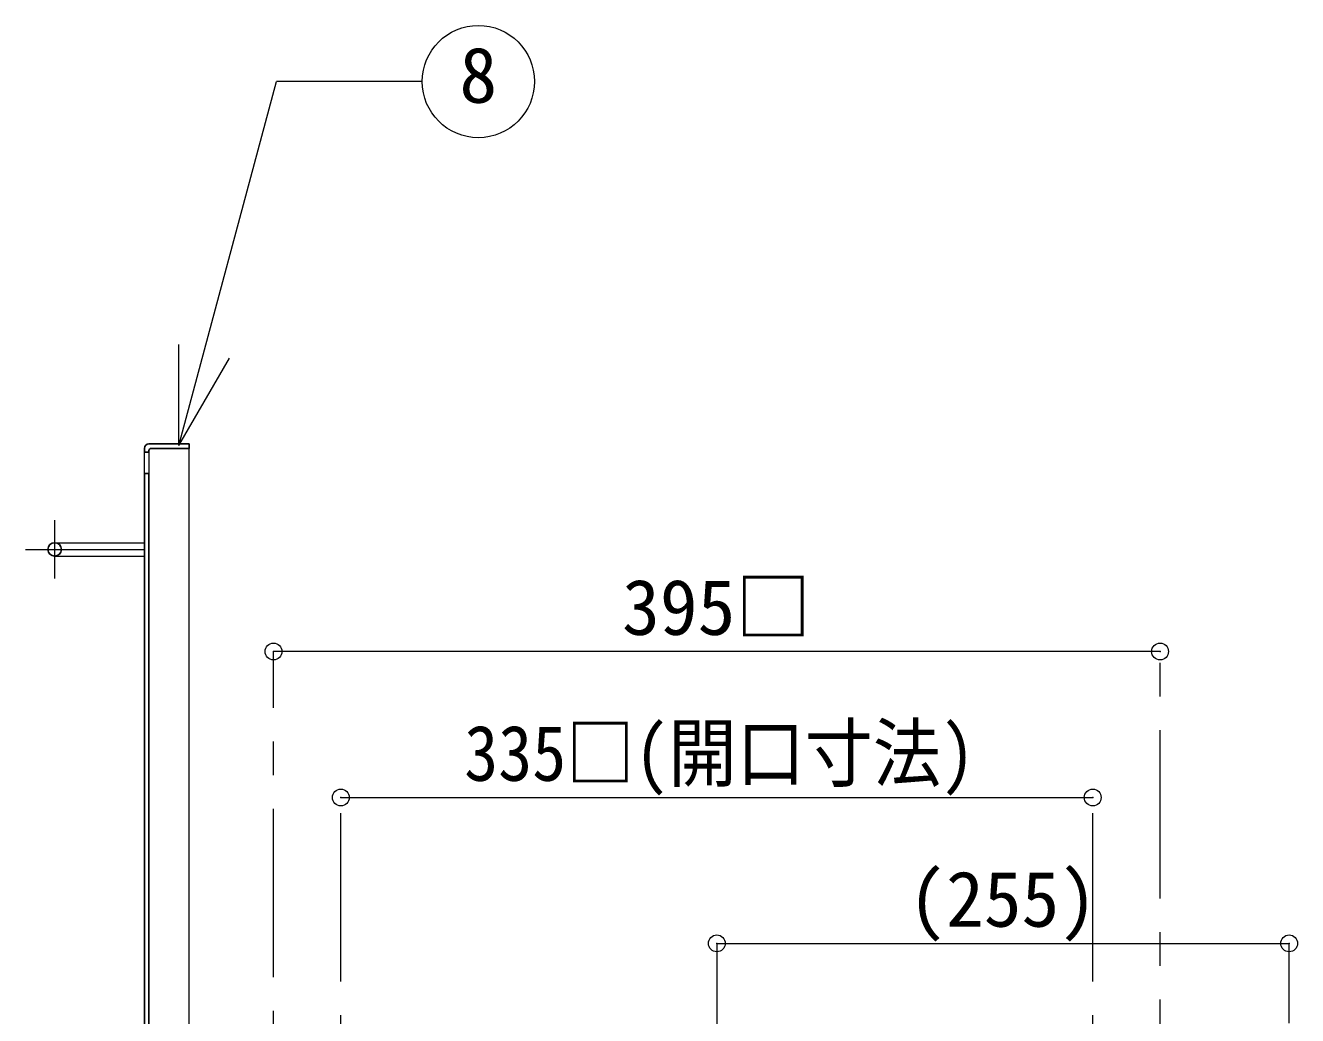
# Model space of a CAD drawing. Units: millimetres at full size, sheet at 1:15; details may follow other scales. Extents: x -3184 to 2891, y -2037 to 2178.
# Drawn here: x -2455 to -1888, y 23 to 464 of the extents above; entities that cross this region are included whole.
import ezdxf
from ezdxf.enums import TextEntityAlignment as Align

# ---------------------------------------------------------------- set-up
doc = ezdxf.new("R2010")
doc.units = ezdxf.units.MM
doc.header["$LTSCALE"] = 15
doc.header["$PDMODE"] = 32
doc.header["$PDSIZE"] = 7.5
doc.linetypes.add('CHAIN1', pattern=[8, 5, -1, 1, -1])
doc.layers.add('0-0', color=7, linetype='Continuous', lineweight=18)
doc.styles.add('ＭＳ ゴシック', font='')
doc.styles.get('ＭＳ ゴシック').set_extended_font_data('MS Gothic')

msp = doc.modelspace()

# ---------------------------------------------------------------- linework, layer by layer
at = {"layer": '0-0'}
for p, q in [((-2386.35, 277.09), (-2342.89, 439.29)), ((-2277.92, 439.29), (-2342.89, 439.29)), ((-2386.35, 277.09), (-2386.35, 322.09)), ((-2386.35, 277.09), (-2363.85, 316.06)), ((-2401.7, 264.62), (-2401.7, 274.12)), ((-2399.7, 274.12), (-2399.7, 264.62)), ((-2441.7, 233.87), (-2401.7, 233.87)), ((-2441.7, 227.87), (-2401.7, 227.87))]:
    msp.add_line(p, q, dxfattribs=at)
at = {"layer": '0-0', "color": 5, "lineweight": 25}
for p, q in [((-2399.7, 277.87), (-2381.7, 277.87)), ((-2381.7, 277.87), (-2381.7, 275.87)), ((-2401.7, 275.87), (-2401.7, 274.12)), ((-2401.7, 274.12), (-2399.7, 274.12)), ((-2399.7, 274.87), (-2399.7, 274.12)), ((-2398.7, 275.87), (-2381.7, 275.87)), ((-2401.7, 264.62), (-2401.7, -135.13))]:
    msp.add_line(p, q, dxfattribs=at)
at = {"layer": '0-0', "color": 4, "lineweight": 9}
for p, q in [((-2381.7, -135.13), (-2381.7, 275.87)), ((-1949.2, 185.37), (-2344.2, 185.37)), ((-2314.2, 120.37), (-1979.2, 120.37)), ((-2146.7, 55.37), (-1891.7, 55.37))]:
    msp.add_line(p, q, dxfattribs=at)
at = {"layer": '0-0', "color": 4, "linetype": 'CHAIN1', "lineweight": 9}
for p, q in [((-2441.7, 243.87), (-2441.7, 217.87)), ((-2454.7, 230.87), (-2401.7, 230.87)), ((-2344.2, -199.63), (-2344.2, 185.37)), ((-1949.2, -164.63), (-1949.2, 185.37)), ((-2314.2, -201.63), (-2314.2, 120.37)), ((-1979.2, -201.63), (-1979.2, 120.37)), ((-2146.7, 55.37), (-2146.7, -1312.13)), ((-1891.7, -340.13), (-1891.7, 55.37))]:
    msp.add_line(p, q, dxfattribs=at)
at = {"layer": '0-0', "color": 5, "lineweight": 25}
msp.add_lwpolyline([(-2401.7, 264.62), (-2399.7, 264.62), (-2399.7, -134.13)], dxfattribs=at)
at = {"layer": '0-0'}
msp.add_circle((-2252.92, 439.29), 25, dxfattribs=at)
at = {"layer": '0-0', "color": 5, "lineweight": 25}
msp.add_circle((-2441.7, 230.87), 3, dxfattribs=at)
for centre, radius in [((-2399.7, 275.87), 2), ((-2398.7, 274.87), 1)]:
    msp.add_arc(centre, radius, 90, 180, dxfattribs=at)
at = {"layer": '0-0', "color": 1}
for p in [(-2344.2, 185.37), (-1949.2, 185.37), (-2314.2, 120.37), (-1979.2, 120.37), (-2146.7, 55.37), (-1891.7, 55.37)]:
    msp.add_point(p, dxfattribs=at)

# ---------------------------------------------------------------- texts
at = {"layer": '0-0', "style": 'ＭＳ ゴシック'}
for s, p in [('8', (-2261.36, 422.42)), ('395□', (-2188.89, 185.37)), ('(255)', (-2061.39, 55.37))]:
    msp.add_text(s, height=24.74, dxfattribs=at).set_placement(p, align=Align.BOTTOM_LEFT)
at = {"layer": '0-0', "style": 'ＭＳ ゴシック', "width": 0.9}
msp.add_text('335□(開口寸法)', height=24.74, dxfattribs=at).set_placement((-2259.2, 120.37), align=Align.BOTTOM_LEFT)

doc.saveas('drawing.dxf')
